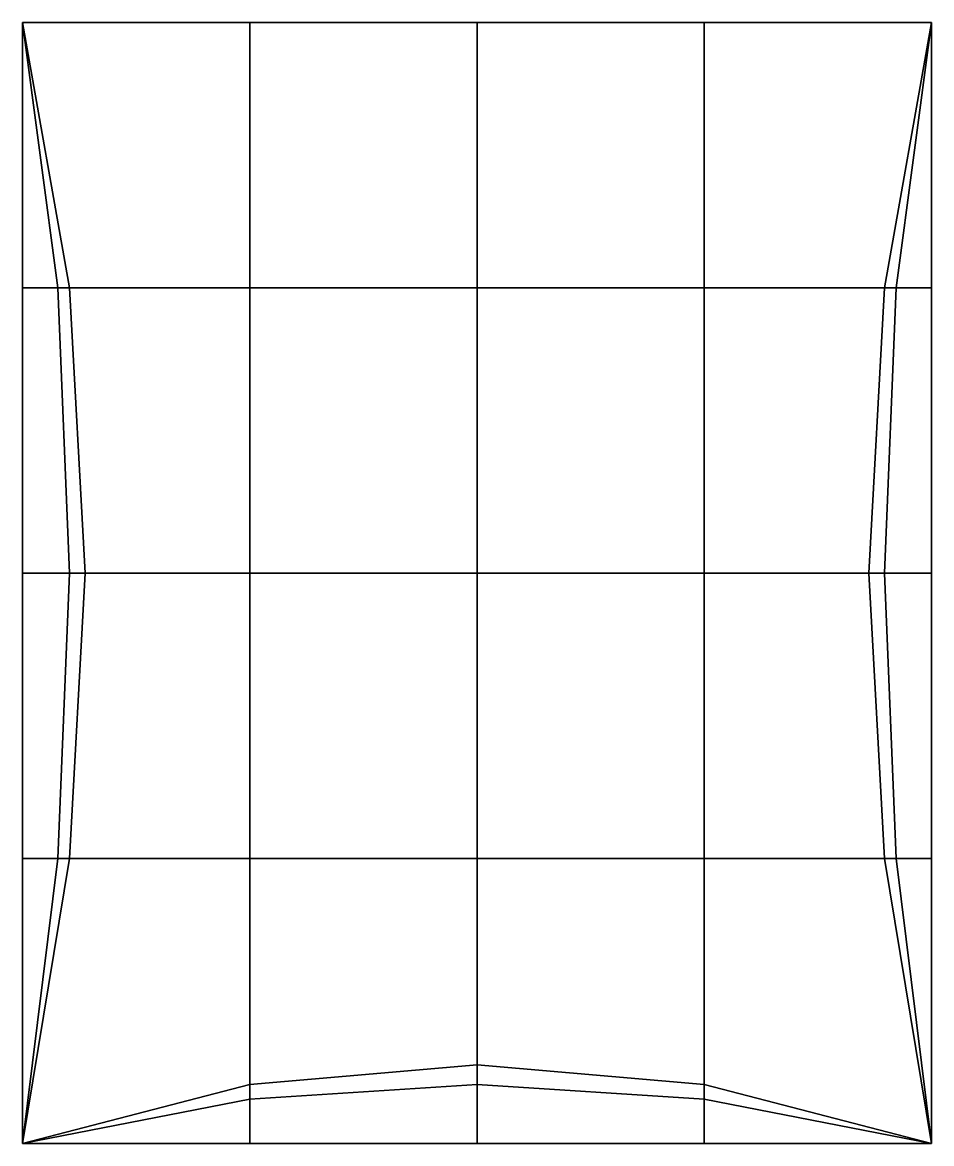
# Model space of a CAD drawing. Extents: x -10 to 9.8, y -24.4 to 0.
import ezdxf

# ---------------------------------------------------------------- set-up
doc = ezdxf.new("R2010")
doc.units = 0
doc.layers.add('METAL', color=5, linetype='CONTINUOUS')

msp = doc.modelspace()

# ---------------------------------------------------------------- meshes
at = {"layer": 'METAL'}
mesh = msp.add_polyface(dxfattribs=at)
corners = [(9.778, 0, 4.969), (9.778, 0, 4.969), (9.778, 0, -5.01), (9.778, 0, -5.01), (9.778, -5.776, -10), (9.778, -5.776, -10), (9.778, -5.776, 9.959), (9.778, -5.776, 9.959), (9.778, -11.98, -10), (9.778, -11.98, -10), (9.778, -11.98, 9.959), (9.778, -11.98, 9.959), (9.778, -18.183, -10), (9.778, -18.183, -10), (9.778, -18.183, 9.959), (9.778, -18.183, 9.959), (9.778, -24.387, 4.969), (9.778, -24.387, 4.969), (9.778, -24.387, -0.021), (9.778, -24.387, -0.021), (9.778, -24.387, -5.01), (9.778, -24.387, -5.01), (9.778, 0, 9.959), (9.778, 0, 9.959), (9.778, 0, 9.959), (9.778, 0, -10), (9.778, 0, -10), (9.778, 0, -10), (9.778, -24.387, -10), (9.778, -24.387, -10), (9.778, -24.387, -10), (9.778, -24.387, 9.959), (9.778, -24.387, 9.959), (9.778, -24.387, 9.959), (9.778, 0, -0.021), (9.778, 0, -0.021), (9.01, -5.776, -5.01), (9.01, -5.776, 4.969), (9.01, -18.183, 4.969), (9.01, -18.183, -5.01), (8.754, -5.776, -0.021), (8.754, -11.98, 4.969), (8.754, -11.98, -5.01), (8.754, -18.183, -0.021), (8.413, -11.98, -0.021), (4.833, 0, 9.959), (4.833, 0, 9.959), (4.833, 0, -10), (4.833, 0, -10), (4.833, -24.387, -10), (4.833, -24.387, -10), (4.833, -24.387, 9.959), (4.833, -24.387, 9.959), (4.833, -0.002, -5.01), (4.833, -0.002, 4.969), (4.833, -0.003, -0.021), (4.833, -5.776, -9.24), (4.833, -5.776, 9.199), (4.833, -11.98, -8.987), (4.833, -11.98, 8.946), (4.833, -18.183, -9.24), (4.833, -18.183, 9.199), (4.833, -23.102, -0.021), (4.833, -23.423, 4.969), (4.833, -23.423, -5.01), (-0.111, 0, 9.959), (-0.111, 0, 9.959), (-0.111, 0, -10), (-0.111, 0, -10), (-0.111, -0.003, 4.969), (-0.111, -0.003, -5.01), (-0.111, -0.004, -0.021), (-0.111, -5.776, -8.987), (-0.111, -5.776, 8.946), (-0.111, -11.98, -8.65), (-0.111, -11.98, 8.608), (-0.111, -18.183, -8.987), (-0.111, -18.183, 8.946), (-0.111, -22.674, -0.021), (-0.111, -23.102, 4.969), (-0.111, -23.102, -5.01), (-0.111, -24.387, -10), (-0.111, -24.387, -10), (-0.111, -24.387, 9.959), (-0.111, -24.387, 9.959), (-5.056, -0.003, -0.021), (-5.056, 0, 9.959), (-5.056, 0, 9.959), (-5.056, 0, -10), (-5.056, 0, -10), (-5.056, -0.002, -5.01), (-5.056, -0.002, 4.969), (-5.056, -5.776, -9.24), (-5.056, -5.776, 9.199), (-5.056, -11.98, -8.987), (-5.056, -11.98, 8.946), (-5.056, -18.183, -9.24), (-5.056, -18.183, 9.199), (-5.056, -23.102, -0.021), (-5.056, -23.423, 4.969), (-5.056, -23.423, -5.01), (-5.056, -24.387, -10), (-5.056, -24.387, -10), (-5.056, -24.387, 9.959), (-5.056, -24.387, 9.959), (-8.635, -11.98, -0.021), (-8.976, -5.776, -0.021), (-8.976, -11.98, -5.01), (-8.976, -11.98, 4.969), (-8.976, -18.183, -0.021), (-9.232, -5.776, -5.01), (-9.232, -5.776, 4.969), (-9.232, -18.183, -5.01), (-9.232, -18.183, 4.969), (-10, 0, -0.021), (-10, 0, -0.021), (-10, 0, 9.959), (-10, 0, 9.959), (-10, 0, 9.959), (-10, 0, -10), (-10, 0, -10), (-10, 0, -10), (-10, -24.387, -10), (-10, -24.387, -10), (-10, -24.387, -10), (-10, -24.387, 9.959), (-10, -24.387, 9.959), (-10, -24.387, 9.959), (-10, 0, 4.969), (-10, 0, 4.969), (-10, 0, -5.01), (-10, 0, -5.01), (-10, -5.776, -10), (-10, -5.776, -10), (-10, -5.776, 9.959), (-10, -5.776, 9.959), (-10, -11.98, -10), (-10, -11.98, -10), (-10, -11.98, 9.959), (-10, -11.98, 9.959), (-10, -18.183, -10), (-10, -18.183, -10), (-10, -18.183, 9.959), (-10, -18.183, 9.959), (-10, -24.387, 4.969), (-10, -24.387, 4.969), (-10, -24.387, -5.01), (-10, -24.387, -5.01), (-10, -24.387, -0.021), (-10, -24.387, -0.021)]
mesh.append_faces([[corners[k] for k in face] for face in [(93, 86, 116, 134), (56, 48, 27, 5), (7, 23, 46, 57), (57, 46, 66, 73), (73, 66, 86, 93), (132, 120, 88, 92), (92, 88, 67, 72), (72, 67, 48, 56), (95, 93, 134, 138), (97, 95, 138, 142), (103, 97, 142, 126), (58, 56, 5, 9), (60, 58, 9, 13), (50, 60, 13, 29), (11, 7, 57, 59), (15, 11, 59, 61), (33, 15, 61, 51), (59, 57, 73, 75), (61, 59, 75, 77), (51, 61, 77, 83), (75, 73, 93, 95), (77, 75, 95, 97), (83, 77, 97, 103), (136, 132, 92, 94), (140, 136, 94, 96), (122, 140, 96, 102), (94, 92, 72, 74), (96, 94, 74, 76), (102, 96, 76, 82), (74, 72, 56, 58), (76, 74, 58, 60), (82, 76, 60, 50), (54, 45, 24, 1), (99, 104, 125, 144), (128, 117, 87, 91), (91, 87, 65, 69), (69, 65, 45, 54), (17, 32, 52, 63), (63, 52, 84, 79), (79, 84, 104, 99), (36, 4, 25, 2), (111, 135, 118, 129), (20, 28, 12, 39), (39, 12, 8, 42), (42, 8, 4, 36), (145, 127, 143, 113), (113, 143, 139, 108), (108, 139, 135, 111), (55, 54, 1, 35), (53, 55, 35, 3), (47, 53, 3, 26), (98, 99, 144, 148), (100, 98, 148, 146), (101, 100, 146, 123), (114, 128, 91, 85), (130, 114, 85, 90), (119, 130, 90, 89), (85, 91, 69, 71), (90, 85, 71, 70), (89, 90, 70, 68), (71, 69, 54, 55), (70, 71, 55, 53), (68, 70, 53, 47), (19, 17, 63, 62), (21, 19, 62, 64), (30, 21, 64, 49), (62, 63, 79, 78), (64, 62, 78, 80), (49, 64, 80, 81), (78, 79, 99, 98), (80, 78, 98, 100), (81, 80, 100, 101), (40, 36, 2, 34), (37, 40, 34, 0), (6, 37, 0, 22), (106, 111, 129, 115), (110, 106, 115, 131), (133, 110, 131, 121), (18, 20, 39, 43), (16, 18, 43, 38), (31, 16, 38, 14), (43, 39, 42, 44), (38, 43, 44, 41), (14, 38, 41, 10), (44, 42, 36, 40), (41, 44, 40, 37), (10, 41, 37, 6), (149, 145, 113, 109), (147, 149, 109, 112), (124, 147, 112, 141), (109, 113, 108, 105), (112, 109, 105, 107), (141, 112, 107, 137), (105, 108, 111, 106), (107, 105, 106, 110), (137, 107, 110, 133)]])

doc.saveas('drawing.dxf')
